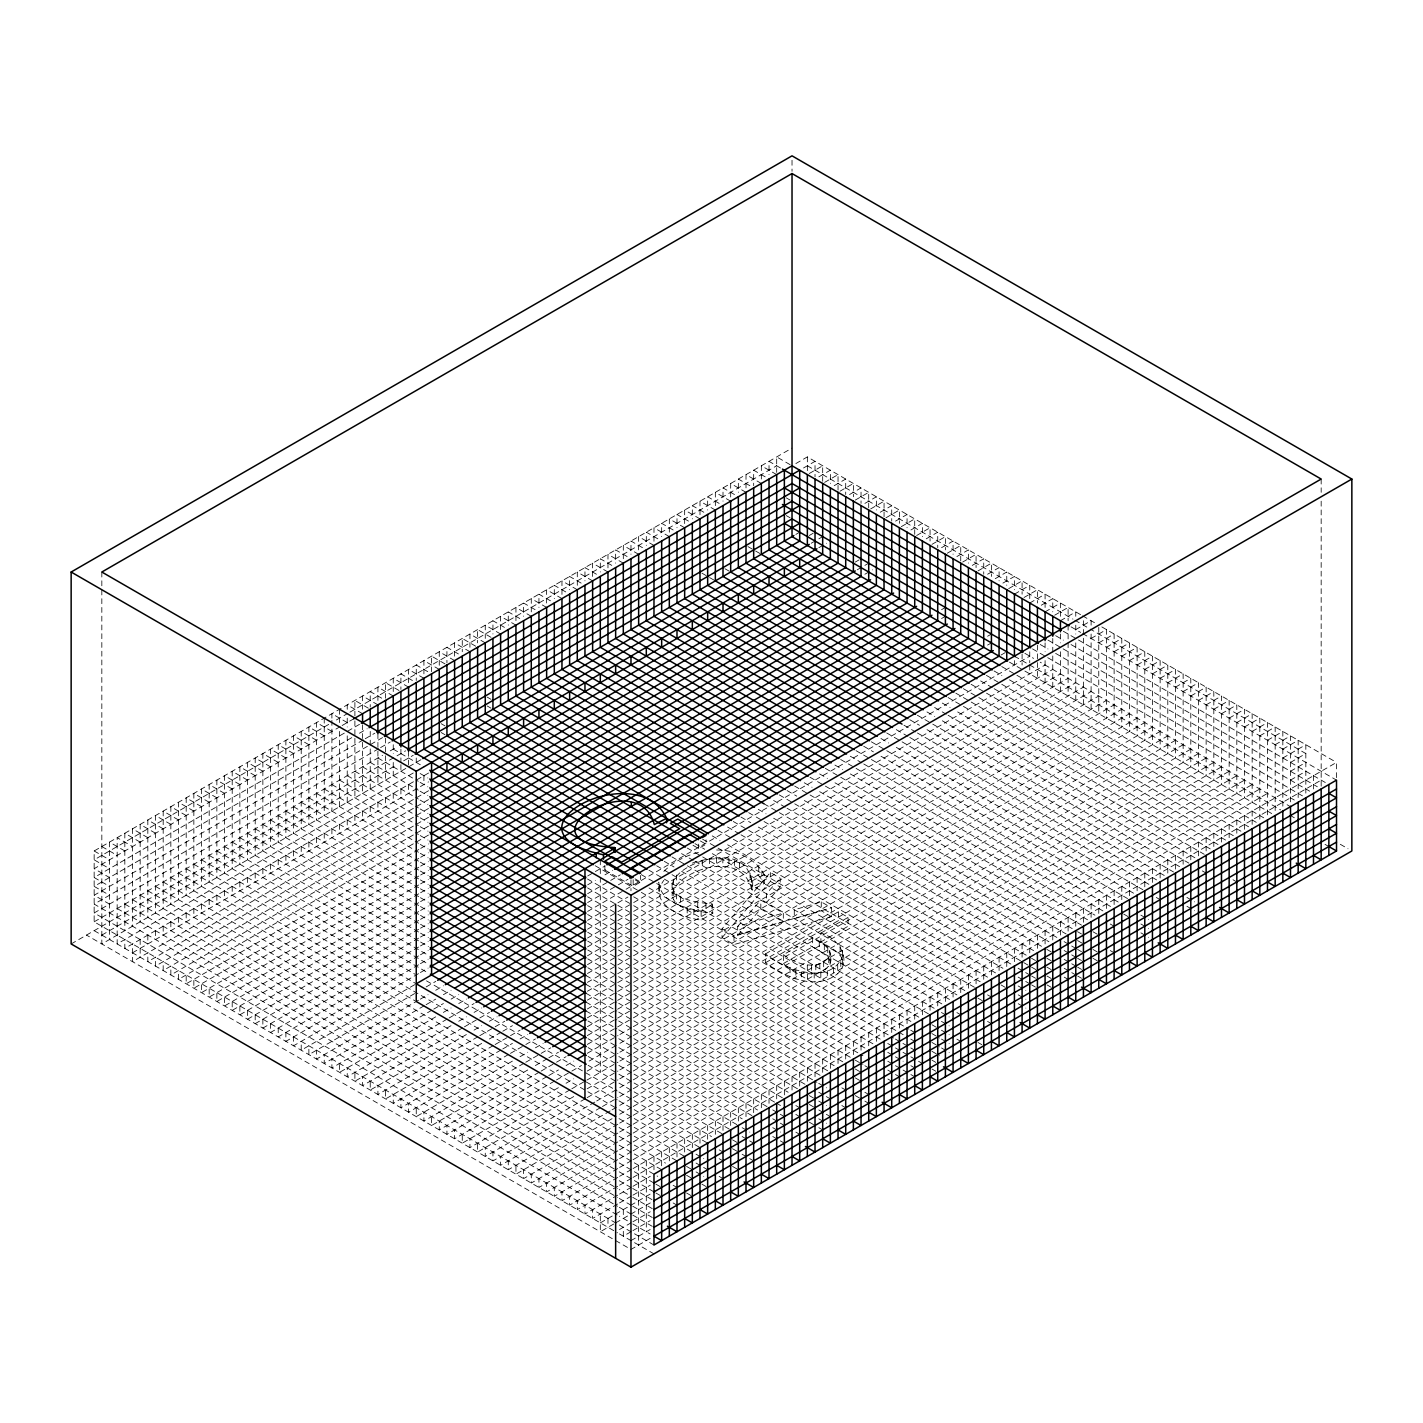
<?xml version="1.0" encoding="UTF-8"?>
<svg xmlns="http://www.w3.org/2000/svg" width="1423" height="1423" viewBox="0 0 1423 1423"><rect width="100%" height="100%" fill="white"/><g stroke="black" fill="none" stroke-linecap="round" stroke-linejoin="round"><path stroke-width="0.75" stroke-dasharray="5 3.75" d="M829.983 964.403C834.536 950.902 823.846 942.506 812.64 937.846L783.504 954.673L783.504 963.531C796.115 977.637 835.016 979.931 830.427 953.143M843.341 954.726C830.819 987.437 784.927 969.525 765.485 953.89L765.485 962.731C785.532 976.836 815.183 991.44 837.702 973.706C852.768 959.404 837.809 937.472 820.911 933.079L820.911 941.919C829.467 947.38 842.22 951.951 843.341 963.584M716.587 849.993C734.997 849.958 755.239 857.695 764.258 874.683L764.258 883.541L751.967 889.784C754.617 813.831 602.267 895.067 712.051 903.925L712.834 913.228L701.13 919.987C682.489 918.475 646.504 903.303 663.847 880.303M751.967 889.784C736.171 828.186 609.844 906.789 712.051 912.783L712.834 913.228M783.504 954.673C796.364 964.509 819.043 971.802 829.983 955.545M831.494 916.643L821.267 910.738L794.283 918.689L794.283 909.831L821.267 901.88L831.494 907.803L831.494 916.643L734.001 944.552L722.048 937.65L722.048 928.81L770.377 872.512L780.178 878.169L780.178 887.027L766.41 902.591L766.41 893.751L780.178 878.169M722.048 937.65L770.377 881.371L770.377 872.512M737.665 926.409L760.825 900.083L783.308 913.05L783.308 921.908L737.665 935.249L737.665 926.409L783.308 913.05M737.665 935.249L760.825 908.941L760.825 900.083M663.847 871.445C673.577 861.591 686.562 855.187 699.956 852.021M653.975 1245.018L94.149 921.819L94.149 850.972L792.024 448.067M328.713 724.396L94.149 859.83L109.5 868.688M336.415 719.967L347.941 713.297M349.862 712.194L776.691 465.766M340.257 726.602L94.149 868.688L109.5 877.529M342.125 725.517L354.896 718.135L354.896 797.841M795.866 463.56L807.357 456.908L1081.516 615.198M359.485 724.36L94.149 877.529L109.5 886.387M803.533 467.989L815.023 461.337L815.023 476.847M351.783 737.648L94.149 886.387L109.5 895.245M359.432 733.236L367.17 728.772M809.278 473.521L822.69 465.766L822.69 481.276M363.327 739.853L94.149 895.245L109.5 904.103M365.249 738.733L374.854 733.183M818.865 476.847L830.374 470.195L830.374 483.482M382.556 737.594L94.149 904.103L617.529 1206.277M824.611 482.379L838.04 474.624L838.04 490.117M378.696 748.676L94.149 912.961L617.529 1215.135M380.581 747.591L390.24 742.023M834.198 485.688L845.707 479.053L845.707 494.546M94.149 921.819L382.556 755.311M390.204 750.899L397.07 746.915M839.961 491.237L853.373 483.482L853.373 496.769M71.15 943.947L405.626 750.846M849.531 494.546L861.04 487.911L861.04 503.404M101.833 935.089L397.07 764.631M403.652 760.843L413.275 755.293M795.848 534.408L799.69 532.184M855.294 500.078L868.706 492.34L868.706 507.833M420.959 759.704L101.833 943.947L101.833 589.745M809.278 535.51L813.12 533.287M864.882 503.404L876.372 496.769L876.372 510.039M413.239 773.009L117.166 943.947L117.166 837.685L132.499 846.543M811.199 543.248L816.944 539.94M818.865 538.819L822.69 536.613M870.627 508.936L884.057 501.198L884.057 516.691M428.59 773.009L124.833 948.376L124.833 939.518M818.848 547.695L826.532 543.248M880.214 512.262L891.723 505.627L891.723 521.12M132.499 952.805L428.572 781.867M885.96 517.794L899.389 510.039L899.389 523.326M428.554 790.743L132.499 961.663L132.499 943.947M895.547 521.12L907.056 514.468L907.056 527.755M428.536 799.601L147.832 961.663L147.832 952.805M901.31 526.652L914.722 518.897L914.722 534.39M428.519 808.477L155.516 966.092L155.516 957.234M855.294 562.067L859.118 559.862M910.898 529.979L922.389 523.326L922.389 536.613M428.483 817.336L163.183 970.522L163.183 961.663M857.215 569.823L862.961 566.496M864.882 565.393L868.706 563.17M916.643 535.51L930.055 527.755L930.055 541.042M428.465 826.212L170.849 974.951L170.849 966.092M864.864 574.252L872.548 569.823M926.231 538.819L937.739 532.184L937.739 547.677M428.448 835.07L178.515 979.38L178.515 970.522M931.976 544.369L945.406 536.613L945.406 549.901M418.807 849.495L186.182 983.791L186.182 974.951M420.71 848.393L428.43 843.946M941.564 547.677L953.072 541.042L953.072 554.33M418.789 858.354L193.848 988.22L193.848 979.38M420.692 857.269L428.412 852.804M947.309 553.209L960.738 545.471L960.738 560.964M418.771 867.23L201.515 992.649L201.515 983.791M420.674 866.127L428.376 861.68M956.896 556.535L968.405 549.901L968.405 563.17M418.753 876.088L209.181 997.078L209.181 988.22M420.657 875.003L428.359 870.538M962.66 562.067L976.071 554.33L976.071 567.599M418.736 884.964L216.865 1001.507L216.865 992.649M420.621 883.861L428.341 879.414M972.247 565.393L983.738 558.759L983.738 574.252M418.7 893.822L224.532 1005.936L224.532 997.078M420.603 892.737L428.323 888.272M977.992 570.925L991.422 563.17L991.422 576.457M418.682 902.698L232.198 1010.366L232.198 1001.507M420.585 901.595L428.305 897.148M987.58 574.252L999.088 567.599L999.088 580.886M418.664 911.556L239.864 1014.795L239.864 1005.936M420.568 910.471L428.27 906.006M941.564 609.667L945.406 607.461M995.246 578.681L1006.755 572.028L1006.755 585.315M418.647 920.432L247.531 1019.224L247.531 1010.366M420.55 919.329L428.252 914.882M941.564 618.525L945.406 616.301M1002.913 583.11L1014.421 576.457L1014.421 589.745M418.629 929.29L255.197 1023.653L255.197 1014.795M420.514 928.205L428.234 923.74M1008.676 588.642L1022.088 580.886L1022.088 594.174M418.593 938.166L262.864 1028.082L262.864 1019.224M420.497 937.063L428.216 932.616M1014.421 594.174L1029.754 585.315L1029.754 598.603M418.575 947.042L270.548 1032.493L270.548 1023.653M420.479 945.939L428.198 941.492M1024.009 597.5L1037.42 589.745L1037.42 603.032M418.558 955.9L278.214 1036.922L278.214 1028.082M420.461 954.797L428.163 950.351M1029.754 603.032L1045.087 594.174L1045.087 607.461M418.54 964.776L285.881 1041.351L285.881 1032.493M420.443 963.673L428.145 959.227M987.58 636.241L991.422 634.018M1041.262 605.237L1052.771 598.603L1052.771 611.89M418.504 973.634L293.547 1045.78L293.547 1036.922M420.408 972.532L428.127 968.085M587.681 875.963L593.462 872.637M595.365 871.534L605.006 865.967M987.562 645.099L991.422 642.876M1045.087 611.872L1060.437 603.032L1060.437 616.301M604.864 865.575L604.864 870.004L608.582 867.852M414.644 984.716L301.214 1050.21L301.214 1041.351M587.663 884.839L595.365 880.392M604.953 874.843L612.673 870.396M1054.674 615.198L1068.104 607.461L1068.104 620.73M414.627 993.592L308.88 1054.639L308.88 1045.78M426.135 986.939L435.776 981.39M587.628 893.697L608.795 881.477M610.698 880.392L620.339 874.825M1000.992 655.06L1006.755 651.734M1060.437 620.73L1075.77 611.872L1075.77 616.301M418.451 1000.244L316.546 1059.068L316.546 1050.21M420.354 999.142L428.056 994.695M435.723 990.266L443.442 985.801M587.61 902.573L616.479 885.906M618.365 884.821L628.005 879.254M424.196 1005.776L324.231 1063.497L324.231 1054.639M426.1 1004.674L435.723 999.124M443.407 994.695L451.109 990.23M587.592 911.432L624.146 890.336M626.049 889.233L1029.754 656.163M1075.77 629.589L1091.103 620.73L1091.103 625.159M604.864 870.004L633.164 886.351L640.599 882.047L640.599 875.412M693.054 845.315L698.64 848.535L706.075 844.248L706.075 839.819M431.863 1010.205L331.897 1067.926L331.897 1059.068M433.766 1009.103L443.407 1003.535M451.073 999.124L458.775 994.659M587.574 920.307L627.97 896.988M435.687 1016.858L339.563 1072.355L339.563 1063.497M443.353 1012.429L451.073 1007.964M458.74 1003.535L466.442 999.088M587.557 929.183L631.794 903.641M633.697 902.538L1045.087 665.021M1091.103 638.447L1106.454 629.589L1106.454 718.153M447.196 1019.064L347.23 1076.784L347.23 1067.926M449.099 1017.961L462.582 1010.188M464.485 1009.085L474.126 1003.517M587.521 938.042L631.759 912.499M633.662 911.396L1052.771 669.433M1098.769 642.876L1114.12 634.018L1114.12 722.564M451.02 1025.698L354.896 1081.213L354.896 1072.355M458.686 1021.287L466.406 1016.822M474.072 1012.393L481.792 1007.946M587.503 946.918L631.741 921.375M633.644 920.272L1060.437 673.862M1106.454 647.305L1121.786 638.447L1121.786 726.993M462.546 1027.922L362.563 1085.624L362.563 1076.784M464.449 1026.819L477.915 1019.028M479.818 1017.943L489.459 1012.376M587.486 955.776L631.723 930.233M633.626 929.13L1068.104 678.291M1114.12 651.734L1129.453 642.876L1129.453 731.422M466.37 1034.557L370.229 1090.054L370.229 1081.213M474.037 1030.127L481.739 1025.681M489.405 1021.252L497.125 1016.805M587.468 964.652L631.705 939.109M633.609 938.006L1075.77 682.72M1121.786 656.163L1137.119 647.305L1137.119 735.851M477.879 1036.762L377.913 1094.483L377.913 1085.624M479.782 1035.677L493.265 1027.886M495.151 1026.783L504.791 1021.234M587.45 973.51L631.687 947.967M633.591 946.882L1083.437 687.149M1129.453 660.592L1144.786 651.734L1144.786 740.28M658.778 891.065L658.778 882.207C660.272 902.182 684.819 907.892 701.13 911.129L712.834 904.37M751.967 880.944L764.258 874.683M481.703 1043.415L385.58 1098.912L385.58 1090.054M489.37 1038.986L500.932 1032.315M502.835 1031.213L512.458 1025.663M587.414 982.386L631.652 956.843M633.555 955.74L1091.103 691.578M1137.119 665.003L1152.452 656.163L1152.452 744.709M493.212 1045.62L393.246 1103.341L393.246 1094.483M495.115 1044.535L508.598 1036.744M510.501 1035.642L520.124 1030.092M587.397 991.244L631.634 965.701M633.537 964.616L1098.769 696.007M1144.786 669.433L1160.136 660.592L1160.136 749.138M500.878 1050.049L400.912 1107.77L400.912 1098.912M502.781 1048.947L512.422 1043.397M520.089 1038.968L527.808 1034.521M587.379 1000.12L631.616 974.577M633.52 973.474L1106.454 700.436M1152.452 673.862L1167.803 665.003L1167.803 753.567M508.545 1054.479L408.579 1112.199L408.579 1103.341M510.448 1053.376L523.931 1045.603M525.834 1044.5L535.475 1038.932M587.361 1008.978L631.599 983.435M633.502 982.35L1114.12 704.865M1160.136 678.291L1175.469 669.433L1175.469 757.997M512.369 1061.131L416.245 1116.628L416.245 1107.77M520.053 1056.702L527.755 1052.255M535.422 1047.826L543.141 1043.361M587.343 1017.854L631.581 992.311M633.484 991.208L1121.786 709.294M1167.803 682.72L1183.136 673.862L1183.136 762.426M523.895 1063.337L423.912 1121.057L423.912 1112.199M525.799 1062.234L539.264 1054.461M541.167 1053.358L550.808 1047.79M587.308 1026.712L631.545 1001.169M633.448 1000.084L1129.453 713.723M1175.469 687.149L1190.802 678.291L1190.802 766.855M527.72 1069.989L431.578 1125.486L431.578 1116.628M535.386 1065.56L546.948 1058.89M548.833 1057.787L558.474 1052.22M587.29 1035.588L631.527 1010.045M633.431 1008.943L1137.119 718.153M1183.136 691.578L1198.468 682.72L1198.468 771.284M539.228 1072.195L439.262 1129.915L439.262 1121.057M541.131 1071.092L554.614 1063.301M556.518 1062.216L566.141 1056.649M587.272 1044.446L631.51 1018.904M633.413 1017.819L1144.786 722.564M1190.802 696.007L1206.135 687.149L1206.135 775.695M546.894 1076.624L446.929 1134.344L446.929 1125.486M548.798 1075.521L558.439 1069.954M566.105 1065.525L573.807 1061.078M587.254 1053.322L618.027 1035.553M619.93 1034.45L631.492 1027.78M633.395 1026.677L1152.452 726.993M1198.468 700.436L1213.819 691.578L1213.819 780.124M765.485 953.89L838.396 911.787L848.09 917.373L848.09 926.231L820.911 941.919M554.561 1081.053L454.595 1138.756L454.595 1129.915M556.464 1079.95L569.947 1072.159M571.85 1071.074L581.473 1065.507M589.158 1061.078L618.009 1044.411M619.912 1043.326L631.474 1036.638M633.377 1035.553L1160.136 731.422M1206.135 704.865L1221.485 696.007L1221.485 784.553M765.485 962.731L838.396 920.645L848.09 926.231M820.911 933.079L848.09 917.373M558.385 1087.688L462.262 1143.185L462.262 1134.344M566.052 1083.259L573.771 1078.812M587.201 1071.057L617.991 1053.287M619.894 1052.184L631.438 1045.514M633.342 1044.411L1167.803 735.851M1213.819 709.294L1229.152 700.436L1229.152 788.982M783.504 963.531L812.64 946.704L827.795 956.558L830.427 962.001M569.911 1089.893L469.928 1147.614L469.928 1138.756M571.797 1088.808L585.28 1081.018M586.881 1080.093L617.973 1062.145M619.877 1061.06L631.421 1054.39M633.324 1053.287L1175.469 740.28M1221.485 713.723L1236.818 704.865L1236.818 793.411M573.736 1096.546L477.594 1152.043L477.594 1143.185M587.165 1088.791L617.938 1071.021M619.841 1069.918L631.403 1063.248M633.306 1062.145L1183.136 744.709M1229.152 718.135L1244.485 709.294L1244.485 797.841M585.244 1098.752L485.261 1156.472L485.261 1147.614M587.148 1097.649L617.92 1079.879M619.823 1078.794L631.385 1072.124M633.288 1071.021L1190.802 749.138M1236.818 722.564L1252.151 713.723L1252.151 802.27M594.832 1102.078L492.945 1160.901L492.945 1152.043M596.735 1100.975L617.902 1088.755M619.805 1087.652L631.367 1080.982M633.271 1079.879L1198.468 753.567M1244.485 726.993L1259.817 718.135L1259.817 819.986M600.577 1107.61L500.611 1165.33L500.611 1156.472M602.48 1106.507L617.884 1097.613M619.788 1096.528L631.332 1089.858M633.235 1088.755L1206.135 757.997M1252.151 731.422L1267.484 722.564L1267.484 815.557M610.165 1110.936L508.278 1169.759L508.278 1160.901M612.068 1109.833L617.867 1106.489M619.77 1105.386L631.314 1098.716M633.217 1097.613L1213.819 762.426M1259.817 735.851L1275.168 726.993L1275.168 813.333M612.068 1118.691L515.944 1174.188L515.944 1165.33M619.734 1114.262L631.296 1107.592M633.199 1106.489L1221.485 766.855M1267.484 740.28L1282.835 731.422L1282.835 806.699M617.813 1124.223L523.611 1178.618L523.611 1169.759M619.716 1123.121L631.278 1116.45M633.182 1115.347L1229.152 771.266M1275.168 744.709L1290.501 735.851L1290.501 806.699L1040.231 662.211M617.795 1133.099L531.277 1183.047L531.277 1174.188M619.699 1131.996L631.261 1125.326M633.164 1124.223L1236.818 775.695M1282.835 749.138L1298.167 740.28L1298.167 797.841M617.778 1141.957L538.943 1187.476L538.943 1178.618M619.681 1140.855L631.225 1134.184M633.128 1133.099L1244.485 780.124M1282.835 757.997L1305.834 744.709L1305.834 793.411M617.76 1150.833L546.628 1191.887L546.628 1183.047M619.663 1149.731L631.207 1143.06M633.11 1141.957L1252.151 784.553M1290.501 762.426L1305.834 753.567L1090.285 629.108M617.724 1159.692L554.294 1196.316L554.294 1187.476M619.628 1158.589L631.189 1151.918M633.093 1150.833L1259.817 788.982M1290.501 771.266L1305.834 762.426M617.707 1168.568L561.96 1200.745L561.96 1191.887M619.61 1167.465L631.172 1160.794M633.075 1159.692L1267.484 793.411M1290.501 780.124L1305.834 771.266M617.689 1177.426L569.627 1205.174L569.627 1196.316M619.592 1176.323L631.154 1169.653M633.057 1168.568L1336.517 762.426L1336.517 777.919M617.671 1186.302L577.293 1209.603L577.293 1200.745M619.574 1185.199L631.118 1178.529M633.022 1177.426L1321.167 780.124M617.653 1195.16L584.96 1214.032L584.96 1205.174M619.556 1194.057L631.101 1187.387M633.004 1186.302L650.329 1176.287M617.618 1204.036L592.626 1218.462L592.626 1209.603M619.521 1202.933L631.083 1196.263L619.29 1189.575M632.986 1195.16L650.311 1185.163M600.31 1222.891L650.293 1194.022M613.74 1223.993L600.31 1231.749L600.31 1214.032M615.643 1222.891L650.275 1202.897M619.485 1229.525L631.012 1222.855L619.379 1216.185M632.915 1221.77L650.24 1211.756M630.994 1231.731L623.31 1236.178L623.31 1227.32M632.897 1230.628L650.222 1220.632M630.976 1240.589L650.204 1229.49M650.186 1238.366L630.976 1249.447L86.483 935.089M692.414 863.067C716.961 853.907 750.615 859.083 764.258 883.541M722.048 928.81L734.001 935.694L831.494 907.803M1082.583 615.821L1094.945 622.954M1101.829 626.92L1336.517 762.426M807.357 465.766L1072.96 619.112M1074.881 620.232L1088.364 628.005M790.103 464.663L776.691 456.908L776.691 472.418M1071.039 626.849L1080.662 632.417M1082.583 633.52L1336.517 780.124M780.516 467.989L769.025 461.337L769.025 474.624M1063.337 631.261L1328.851 784.553M776.691 474.624L761.341 465.766L761.341 479.053M1055.635 635.672L1063.39 640.154M1071.039 644.566L1317.342 786.777M765.183 476.847L753.674 470.195L753.674 485.688M1047.933 640.083L1309.676 791.206M761.341 483.482L746.008 474.624L746.008 487.911M786.279 497.872L790.103 500.078M1040.231 644.494L1048.004 648.977M1055.635 653.388L1305.834 797.841M749.85 485.688L738.341 479.053L738.341 492.34M1032.547 648.906L1294.325 800.046M746.008 492.34L730.675 483.482L730.675 498.975M786.279 515.588L790.103 517.794M1024.845 653.317L1033.596 658.369M734.499 494.546L723.009 487.911L723.009 501.198M1014.421 656.163L1280.664 809.883M1290.501 815.557L1294.325 817.763M1340.306 844.301L1348.008 848.748M730.675 501.198L715.342 492.34L715.342 505.627M1009.476 662.157L1022.088 669.433M1024.88 671.051L1275.168 815.557M1325.009 844.337L1328.851 846.543M719.166 503.404L707.658 496.769L707.658 510.039M1001.739 666.551L1265.367 818.759M715.342 510.039L699.991 501.198L699.991 516.691M994.054 670.962L1001.863 675.48M1009.441 679.856L1259.817 824.397M703.834 512.262L692.325 505.627L692.325 518.897M986.388 675.391L999.978 683.236M1001.774 684.285L1250.141 827.67M699.991 518.897L684.659 510.039L684.659 525.549M747.929 546.574L753.674 549.901M755.595 551.003L761.341 554.33M980.643 680.923L992.187 687.594M994.108 688.714L1244.485 833.255M688.501 521.12L676.992 514.468L676.992 527.755M971.126 684.303L984.627 692.094M986.53 693.179L1234.826 836.546M684.659 527.755L669.326 518.897L669.326 532.184M963.371 688.679L976.872 696.47M978.775 697.555L1229.152 842.114M673.15 529.979L661.659 523.326L661.659 536.613M955.829 693.161L969.294 700.952M971.215 702.055L1219.564 845.44M669.326 536.613L653.975 527.755L653.975 543.248M724.912 568.72L730.675 572.028M948.038 697.519L961.628 705.381M963.424 706.413L1213.819 850.972M657.817 538.819L646.309 532.184L646.309 545.471M942.293 703.069L950.102 707.587M957.697 711.962L1204.232 854.298M653.975 545.471L638.642 536.613L638.642 549.901M701.913 573.149L707.658 576.457M709.579 577.56L715.342 580.886M934.626 707.498L946.295 714.221M948.092 715.271L1198.468 859.83M1232.976 879.734L1236.818 881.958M642.485 547.677L630.976 541.042L630.976 554.33M926.96 711.927L934.769 716.427M942.346 720.803L1188.881 863.138M1202.293 870.894L1206.135 873.117M638.642 554.33L623.31 545.471L623.31 558.759M917.355 715.235L930.944 723.08M932.759 724.129L1183.136 868.688M627.134 556.535L615.643 549.901L615.643 563.17M909.777 719.718L919.436 725.285M927.013 729.661L1173.548 871.997M623.31 563.17L607.977 554.33L607.977 569.823M903.943 725.196L915.612 731.938M917.426 732.987L1167.803 877.529M611.801 565.393L600.31 558.759L600.31 572.028M896.277 729.625L907.945 736.367M909.777 737.434L1158.215 880.855M1186.889 897.415L1194.626 901.88M607.977 572.028L592.626 563.17L592.626 576.457M886.689 732.952L900.279 740.796M902.075 741.845L1152.452 886.387M1186.924 906.291L1194.626 910.738M596.468 574.252L584.96 567.599L584.96 580.886M880.944 738.484L888.752 743.002M896.33 747.377L1142.865 889.713M1156.276 897.451L1160.136 899.674M592.626 580.886L577.293 572.028L577.293 585.315M871.338 741.81L884.946 749.654M886.742 750.686L1137.119 895.245M581.135 583.11L569.627 576.457L569.627 589.745M863.672 746.239L873.42 751.86M880.997 756.236L1127.532 898.571M577.293 589.745L561.96 580.886L561.96 596.379M856.006 750.65L869.595 758.512M871.41 759.544L1121.786 904.103M1140.855 915.114L1148.574 919.578M565.785 591.95L554.294 585.315L554.294 598.603M850.26 756.2L861.929 762.924M863.743 763.973L1112.199 907.429M1123.672 914.046L1129.453 917.39M1140.89 923.989L1148.61 928.454M561.96 598.603L546.628 589.745L546.628 603.032M840.673 759.508L854.262 767.353M856.077 768.402L1106.454 912.961M1140.908 932.848L1148.61 937.295M550.452 600.808L538.943 594.174L538.943 607.461M834.927 765.058L842.736 769.558M850.331 773.934L1094.945 915.167M1110.26 924.025L1114.12 926.248M546.628 607.461L531.277 598.603L531.277 611.89M825.34 768.367L838.93 776.211M840.726 777.26L1091.103 921.819M535.119 609.667L523.611 603.032L523.611 616.301M819.595 773.916L827.403 778.417M834.981 782.792L1081.516 925.128M1092.971 931.745L1098.752 935.071M531.277 616.301L515.944 607.461L515.944 620.73M809.989 777.225L823.579 785.069M825.393 786.119L1075.77 930.66M1077.513 931.674L1081.48 933.968M1110.26 950.582L1114.12 952.805M519.786 618.525L508.278 611.872L508.278 625.159M804.244 782.757L812.071 787.275M819.648 791.65L1066.183 933.986M1077.549 940.55L1083.437 943.947M1092.971 949.461L1098.752 952.787M515.944 625.159L500.611 616.301L500.611 629.589M794.657 786.083L808.246 793.927M810.061 794.977L1060.437 939.518M1064.102 941.635L1075.735 948.358M1077.585 949.426L1081.516 951.702M1092.971 958.302L1098.752 961.646M504.436 627.383L492.945 620.73L492.945 634.018M787.079 790.565L796.738 796.133M804.315 800.509L1048.929 941.741M1064.137 950.511L1075.717 957.199M1077.602 958.302L1081.48 960.525M500.611 634.018L485.261 625.159L485.261 638.447M779.324 794.941L792.913 802.785M794.71 803.817L1045.087 948.376M1046.848 949.39L1052.735 952.787M1064.173 959.387L1075.735 966.075M1077.638 967.16L1081.516 969.401M491.024 637.344L477.594 629.589L477.594 642.876M773.578 800.473L785.247 807.215M787.044 808.246L1033.596 950.6M1046.866 958.266L1052.735 961.646M1064.191 968.263L1075.735 974.933M1077.673 976.036L1081.516 978.259M485.261 642.876L469.928 634.018L469.928 647.305M763.991 803.782L777.581 811.644M779.377 812.675L1029.754 957.234M1031.497 958.248L1035.464 960.525M1046.901 967.124L1052.7 970.486M1064.226 977.139L1071.928 981.568M475.691 646.202L462.262 638.447L462.262 651.734M758.246 809.331L766.054 813.849M773.632 818.225L1029.736 966.075M1031.533 967.106L1037.42 970.522M1046.937 976L1052.735 979.362M469.928 651.734L454.595 642.876L454.595 656.163M748.64 812.64L762.23 820.484M764.044 821.533L1014.421 966.092M1018.085 968.209L1029.736 974.933M1031.568 975.982L1035.499 978.259M1046.954 984.876L1052.735 988.202M458.419 653.94L446.929 647.305L446.929 662.798M740.974 817.069L750.721 822.69M758.299 827.065L1002.913 968.298M1018.121 977.085L1029.701 983.755M1031.622 984.876L1035.464 987.1M454.595 660.592L439.262 651.734L439.262 667.227M733.307 821.498L746.897 829.342M748.711 830.392L999.088 974.951M1018.156 985.961L1025.876 990.408M445.008 663.901L431.578 656.163L431.578 671.656M727.562 827.03L739.231 833.771M741.027 834.821L987.58 977.156M1000.974 984.894L1006.755 988.22M1018.174 994.819L1025.912 999.284M439.262 669.433L423.912 660.592L423.912 673.862M487.182 697.11L491.024 699.333M717.975 830.356L731.564 838.2M733.361 839.25L983.738 983.791M1018.21 1003.695L1025.912 1008.142M427.754 671.656L416.245 665.003L416.245 680.514M487.182 705.968L491.024 708.174M712.229 835.888L720.038 840.406M727.615 844.782L976.018 988.185M987.562 994.855L991.422 997.078M423.912 678.291L408.579 669.433L408.579 682.72M702.624 839.214L716.231 847.059M718.028 848.108L968.405 992.649M977.975 998.181L983.738 1001.507M700.418 840.975L706.075 844.248M770.377 881.371L780.178 887.027M412.421 680.514L400.912 673.862L400.912 689.372M694.958 843.643L704.705 849.264M712.283 853.64L956.896 994.873M408.579 687.149L393.246 678.291L393.246 691.578M687.291 848.072L700.881 855.917M702.695 856.948L953.072 1001.507M987.562 1021.429L991.422 1023.653M398.991 690.475L385.58 682.72L385.58 698.213M681.546 853.604L693.179 860.328M695.029 861.377L945.334 1005.901M956.896 1012.571L960.738 1014.795M393.246 696.007L377.913 687.149L377.913 700.436M441.166 723.684L445.008 725.89M671.958 856.913L685.548 864.775M687.345 865.807L937.739 1010.366M941.403 1012.482L949.212 1017M760.825 908.941L783.308 921.908M381.738 698.213L370.229 691.578L370.229 707.071M441.166 732.525L445.008 734.748M664.31 861.36L674.022 866.981M681.617 871.356L930.002 1014.759M941.439 1021.358L949.212 1025.858M977.992 1042.472L981.834 1044.678M377.913 704.865L362.563 696.007L362.563 709.294M656.626 865.771L670.215 873.615M672.012 874.665L922.389 1019.224M931.958 1024.738L937.739 1028.082M941.457 1030.234L949.194 1034.699M956.861 1039.11L962.642 1042.454M368.326 708.174L354.896 700.436L354.896 715.929M648.941 870.2L662.549 878.044M664.345 879.094L910.898 1021.429M931.869 1033.543L939.589 1038.007M941.492 1039.092L949.212 1043.557M362.563 713.723L347.23 704.865L347.23 709.294M641.275 874.629L654.865 882.473M656.679 883.523L908.835 1029.096M910.72 1030.199L916.537 1033.543M931.905 1042.419L939.625 1046.883M941.528 1047.968L949.212 1052.415M635.032 878.827L640.599 882.047M635.53 880.161L641.435 883.576M649.013 887.952L903.178 1034.699M910.756 1039.075L916.625 1042.454M931.923 1051.295L939.625 1055.741M347.23 722.564L331.897 713.723L331.897 718.135M393.246 749.138L423.983 766.89M595.152 865.7L639.532 891.332M641.346 892.381L893.591 1038.007M895.387 1039.057L907.056 1045.78M910.791 1047.933L916.59 1051.295M931.958 1060.153L935.8 1062.376M420.123 773.507L427.861 777.972M633.68 896.81L880.214 1039.146M887.721 1043.468L893.591 1046.866M895.423 1047.915L907.056 1054.639M910.809 1056.809L916.625 1060.153M918.547 1061.273L922.389 1063.497M931.976 1069.029L935.818 1071.234M331.897 731.422L316.546 722.564L316.546 819.986M377.913 757.997L418.255 781.298M420.105 782.348L427.878 786.848M587.503 879.005L631.901 904.637M633.697 905.668L876.372 1045.78M887.756 1052.344L893.555 1055.706M895.441 1056.791L903.178 1061.256M910.845 1065.685L916.625 1069.011M324.231 735.851L308.88 726.993L308.88 824.397M370.229 762.426L418.291 790.156M420.105 791.206L427.914 795.724M587.539 887.881L631.919 913.513M633.733 914.544L864.882 1048.004M887.774 1061.22L893.591 1064.564M895.476 1065.667L907.056 1072.355M910.88 1074.561L914.722 1076.784M316.546 740.28L301.214 731.422L301.214 828.826M362.563 766.855L418.326 799.032M420.123 800.082L427.949 804.6M587.574 896.757L631.954 922.371M633.769 923.42L862.907 1055.724M887.81 1070.096L893.591 1073.422M895.512 1074.543L903.214 1078.99M308.88 744.709L293.547 735.851L293.547 833.255M354.896 771.266L418.344 807.908M420.159 808.958L427.967 813.458M587.592 905.615L631.99 931.247M633.786 932.296L853.32 1059.032M855.116 1060.082L862.943 1064.582M864.864 1065.702L868.706 1067.926M887.863 1078.99L891.723 1081.213M301.214 749.138L285.881 740.28L285.881 837.685M347.23 775.695L418.38 816.784M420.194 817.816L428.003 822.334M587.628 914.491L632.008 940.123M633.822 941.172L845.707 1063.497M855.276 1069.011L861.04 1072.355M293.547 753.567L278.214 744.709L278.214 842.114M339.563 780.124L418.415 825.66M420.212 826.692L428.038 831.21M587.663 923.367L632.043 948.999M633.858 950.03L834.198 1065.702M855.276 1077.869L861.04 1081.213M285.881 757.997L270.548 749.138L270.548 846.543M331.897 784.553L418.433 834.518M420.247 835.568L428.056 840.086M587.681 932.243L616.675 948.981M618.489 950.013L632.079 957.857M633.875 958.906L830.374 1072.355M864.864 1092.259L868.706 1094.483M278.214 762.426L262.864 753.567L262.864 850.972M324.231 788.982L418.469 843.394M420.283 844.444L428.092 848.962M587.717 941.119L616.71 957.857M618.507 958.889L632.097 966.733M633.911 967.782L822.636 1076.749M841.865 1087.83L845.707 1090.054M855.276 1095.585L861.04 1098.912M864.864 1101.117L868.706 1103.341M270.548 766.855L255.197 757.997L255.197 855.401M316.546 793.411L418.504 852.27M420.301 853.32L428.127 857.82M587.752 949.977L616.728 966.715M618.543 967.765L632.132 975.609M633.947 976.658L816.891 1082.28M818.705 1083.33L826.514 1087.83M262.864 771.266L247.531 762.426L247.531 859.83M308.88 797.841L418.522 861.146M420.336 862.178L428.145 866.696M587.77 958.853L616.764 975.591M618.578 976.64L632.168 984.485M633.964 985.516L807.303 1085.607M818.723 1092.206L830.374 1098.912M841.865 1105.546L845.707 1107.77M255.197 775.695L239.864 766.855L239.864 864.259M301.214 802.27L418.558 870.022M420.372 871.054L428.181 875.572M587.806 967.729L616.799 984.467M618.596 985.516L632.186 993.361M634 994.392L799.69 1090.054M809.26 1095.585L815.023 1098.912M818.759 1101.064L826.496 1105.529M247.531 780.124L232.198 771.266L232.198 868.688M293.547 806.699L418.593 878.88M420.39 879.93L428.216 884.448M586.027 975.555L616.817 993.343M618.631 994.375L632.221 1002.219M634.035 1003.268L788.182 1092.277M809.26 1104.444L815.023 1107.77M818.794 1109.94L830.374 1116.628M239.864 784.553L224.532 775.695L224.532 873.117M285.881 811.128L418.611 887.756M420.425 888.806L428.234 893.324M586.027 984.414L616.853 1002.201M618.667 1003.251L632.257 1011.095M634.053 1012.144L784.358 1098.912M795.848 1105.546L799.69 1107.77M818.812 1118.816L826.514 1123.263M232.198 788.982L216.865 780.124L216.865 877.529M278.214 815.557L418.647 896.632M420.461 897.682L428.27 902.182M586.063 993.29L616.888 1011.077M618.685 1012.127L780.48 1105.529M795.848 1114.405L799.69 1116.628M809.26 1122.142L815.023 1125.486M818.848 1127.692L822.69 1129.915M224.532 793.411L209.181 784.553L209.181 881.958M270.548 819.986L418.682 905.508M420.479 906.54L428.305 911.058M586.027 1002.13L616.906 1019.953M618.72 1021.003L769.025 1107.77M772.689 1109.887L784.358 1116.628M216.865 797.841L201.515 788.982L201.515 886.387M262.864 824.397L418.7 914.384M420.514 915.416L428.323 919.934M586.027 1010.988L616.942 1028.829M618.756 1029.861L757.516 1109.976M772.725 1118.763L784.358 1125.486M795.848 1132.121L799.69 1134.344M209.181 802.27L193.848 793.411L193.848 890.816M255.197 828.826L418.736 923.242M420.55 924.292L428.359 928.81M587.984 1020.967L616.977 1037.705M618.774 1038.737L753.674 1116.628M772.742 1127.639L780.48 1132.103M201.515 806.699L186.182 797.841L186.182 895.245M247.531 833.255L418.771 932.118M420.568 933.168L428.394 937.668M588.019 1029.843L616.995 1046.563M618.809 1047.613L742.183 1118.834M772.778 1136.515L784.358 1143.185M193.848 811.128L178.515 802.27L178.515 899.674M239.864 837.685L418.789 940.994M420.603 942.044L428.412 946.544M588.037 1038.701L617.031 1055.439M618.845 1056.489L738.341 1125.486M742.13 1127.674L749.832 1132.121M186.182 815.557L170.849 806.699L170.849 904.103M232.198 842.114L428.448 955.42M588.073 1047.577L617.066 1064.315M618.863 1065.365L730.622 1129.88M742.13 1136.532L753.674 1143.185M178.515 819.986L163.183 811.128L163.183 908.532M224.532 846.543L428.483 964.296M588.108 1056.453L617.084 1073.191M618.898 1074.223L723.009 1134.327M732.56 1139.859L738.341 1143.185M170.849 824.397L155.516 815.557L155.516 912.961M216.865 850.972L428.501 973.172M588.126 1065.329L617.12 1082.067M618.934 1083.099L711.5 1136.55M732.56 1148.717L738.341 1152.043M742.13 1154.231L753.674 1160.901M163.183 828.826L147.832 819.986L147.832 917.39M209.181 855.401L415.071 974.257M426.491 980.856L617.155 1090.925M618.952 1091.975L707.658 1143.185M719.149 1149.82L723.009 1152.043M155.516 833.255L140.166 824.397L140.166 921.819M201.515 859.83L415.089 983.133M586.258 1081.96L617.173 1099.801M618.987 1100.851L699.938 1147.578M719.149 1158.678L723.009 1160.901M732.56 1166.415L738.341 1169.759M147.832 837.685L132.499 828.826L132.499 926.248M193.848 864.259L617.208 1108.677M619.023 1109.727L692.325 1152.043M696.007 1154.16L703.816 1158.678M140.166 842.114L124.833 833.255L124.833 930.66M186.182 868.688L415.16 1000.885M619.041 1118.585L684.605 1156.437M696.025 1163.036L707.658 1169.759M719.149 1176.394L723.009 1178.618M178.515 873.117L617.262 1126.429M619.076 1127.461L676.992 1160.901M686.562 1166.415L692.325 1169.759M696.06 1171.912L703.78 1176.376M124.833 850.972L109.5 842.114L109.5 939.518M170.849 877.529L617.297 1135.287M619.112 1136.337L665.484 1163.107M686.562 1175.273L692.325 1178.618M701.895 1184.132L707.658 1187.476M101.833 846.543L117.166 855.401M163.183 881.958L617.333 1144.163M619.13 1145.213L661.659 1169.759M94.149 850.972L109.5 859.83M155.516 886.387L617.351 1153.039M619.165 1154.089L657.746 1176.359M673.132 1185.252L676.992 1187.476M686.562 1192.99L692.325 1196.316M147.832 890.816L617.386 1161.915M619.201 1162.947L653.957 1183.029M655.878 1184.132L661.659 1187.476M140.166 895.245L617.422 1170.791M619.218 1171.823L653.975 1191.887M655.878 1192.99L661.659 1196.316M673.132 1202.951L676.992 1205.174M132.499 899.674L617.44 1179.649M619.254 1180.699L630.923 1187.44M632.719 1188.472L651.965 1199.589M124.833 904.103L617.475 1188.525M632.755 1197.348L653.975 1209.603M117.166 908.532L617.511 1197.401M619.307 1198.451L630.976 1205.174M632.79 1206.224L653.975 1218.462M619.343 1207.309L630.976 1214.032M632.808 1215.1L653.975 1227.32M632.844 1223.958L650.151 1233.954M94.149 930.66L617.511 1232.816M619.396 1233.919L653.975 1253.876M1321.167 479.053L1321.167 492.34M1321.167 501.181L1321.167 786.777M1313.5 775.695L1313.5 788.982M1252.151 811.128L1252.151 824.397M1244.485 815.557L1244.485 831.05M1236.818 819.986L1236.818 833.255M1229.152 824.397L1229.152 837.685M1221.485 828.826L1221.485 842.114M1213.819 833.255L1213.819 846.543M1206.135 837.685L1206.135 850.972M1198.468 842.114L1198.468 857.607M1190.802 846.543L1190.802 859.83M1183.136 850.972L1183.136 864.259M1175.469 855.401L1175.469 870.894M1167.803 859.83L1167.803 873.099M1160.136 864.259L1160.136 879.752M1152.452 868.688L1152.452 884.181M1144.786 873.099L1144.786 888.61M1137.119 877.529L1137.119 890.816M1129.453 881.958L1129.453 897.468M1121.786 886.387L1121.786 899.674M1114.12 890.816L1114.12 906.309M1106.454 895.245L1106.454 908.532M1098.769 627.383L1098.769 713.723M1098.769 899.674L1098.769 915.167M1091.103 634.018L1091.103 709.294M1091.103 904.103L1091.103 917.39M1083.437 620.73L1083.437 704.865M1083.437 908.532L1083.437 924.025M1075.77 625.159L1075.77 634.018M1075.77 642.876L1075.77 700.436M1075.77 912.961L1075.77 926.231M1068.104 625.159L1068.104 696.007M1068.104 917.39L1068.104 932.883M1060.437 634.018L1060.437 642.876M1060.437 651.734L1060.437 691.578M1060.437 921.819L1060.437 935.089M1052.771 638.447L1052.771 687.149M1052.771 926.231L1052.771 941.741M1045.087 642.876L1045.087 651.734M1045.087 660.592L1045.087 682.72M1045.087 930.66L1045.087 943.947M1037.42 645.081L1037.42 678.291M1037.42 935.089L1037.42 948.376M1029.754 651.734L1029.754 662.798M1029.754 665.021L1029.754 673.862M1029.754 939.518L1029.754 952.805M1022.088 653.94L1022.088 665.021M1022.088 943.947L1022.088 957.234M1014.421 660.592L1014.421 665.021M1014.421 948.376L1014.421 961.663M1006.755 952.805L1006.755 968.298M999.088 957.234L999.088 970.522M991.422 961.663L991.422 974.951M983.738 966.092L983.738 979.362M976.071 970.522L976.071 983.791M968.405 974.951L968.405 988.22M960.738 979.362L960.738 992.649M953.072 983.791L953.072 997.078M945.406 988.22L945.406 1001.507M937.739 992.649L937.739 1005.936M930.055 997.078L930.055 1010.366M922.389 1001.507L922.389 1014.795M914.722 1005.936L914.722 1019.224M907.056 1010.366L907.056 1023.653M899.389 1014.795L899.389 1028.082M891.723 1019.224L891.723 1032.493M884.057 1023.653L884.057 1036.922M876.372 1028.082L876.372 1041.351M868.706 1032.493L868.706 1045.78M861.04 1036.922L861.04 1050.21M853.373 1041.351L853.373 1054.639M845.707 1045.78L845.707 1059.068M842.523 950.475L842.718 967.035M840.797 961.592L840.797 970.45M840.121 946.366L840.121 955.224M838.396 911.787L838.396 920.645M838.04 1050.21L838.04 1063.497M837.702 964.847L837.702 973.706M833.504 967.765L833.504 976.623M830.374 1054.639L830.374 1070.132M829.787 950.386L829.787 959.244M828.755 957.732L828.755 966.591M827.795 947.7L827.795 956.558M827.297 970.682L827.297 979.54M824.326 944.872L824.326 953.73M823.668 961.806L823.668 970.646M822.69 1059.068L822.69 1072.355M821.267 901.88L821.267 910.738M820.84 972.407L820.84 981.265M819.808 963.638L819.808 972.496M819.257 941.67L819.257 950.528M815.806 964.83L815.806 973.688M815.023 1063.497L815.023 1076.784M814.187 973.083L814.187 981.941M812.64 937.846L812.64 946.704M811.626 965.363L811.626 974.204M807.357 456.908L807.357 474.624M807.303 965.185L807.41 981.674M807.357 1067.926L807.357 1081.213M801.594 971.856L801.594 980.714M799.69 1072.355L799.69 1087.848M795.902 970.201L795.902 979.042M792.024 160.265L792.024 171.329M792.024 1076.784L792.024 1090.054M790.05 967.765L790.05 976.605M784.358 1081.195L784.358 1096.706M776.691 1085.624L776.691 1098.912M769.025 1090.054L769.025 1103.341M761.892 870.823L761.892 879.681M761.341 1094.483L761.341 1107.77M758.726 866.696L758.726 875.536M753.674 1098.912L753.674 1114.405M752.696 881.353L752.696 890.211M751.593 877.582L751.593 886.44M750.063 873.099L750.063 881.958M746.008 1103.341L746.008 1116.628M739.533 862.836L739.533 871.694M738.341 1107.77L738.341 1121.057M734.588 860.524L734.588 869.382M734.001 935.694L734.001 944.552M730.675 1112.199L730.675 1125.486M728.967 858.869L728.967 867.728M723.009 1116.628L723.009 1132.121M722.848 857.962L722.848 866.82M716.374 857.891L716.374 866.749M715.342 1121.057L715.342 1134.327M712.051 903.925L712.051 912.783M709.419 858.674L709.419 867.532M707.658 1125.486L707.658 1140.979M705.933 903.676L705.933 912.517M702.286 860.31L702.286 869.168M701.13 911.129L701.13 919.987M699.991 1129.915L699.991 1143.185M698.64 844.106L698.64 848.535M697.75 902.733L697.75 911.592M693.837 909.724L693.837 918.582M692.325 1134.327L692.325 1147.614M687.184 907.999L687.184 916.857M684.659 1138.756L684.659 1152.043M680.621 896.846L680.621 905.704M676.992 1143.185L676.992 1158.696M676.601 875.02L676.601 883.879M676.565 893.964L676.565 902.822M673.506 879.183L673.506 888.041M673.719 890.656L673.719 899.514M672.047 883.203L672.172 895.903M669.326 1147.614L669.326 1160.901M661.659 1152.043L661.659 1167.536M653.975 1156.472L653.975 1169.759M646.309 1160.901L646.309 1231.749M638.642 1165.33L638.642 1245.018M633.164 879.699L633.164 886.351M630.976 879.752L630.976 890.816M623.31 1209.603L623.31 1218.462M607.977 1218.462L607.977 1227.32M600.31 859.83L600.31 1072.355M423.912 775.695L423.912 784.553M416.245 757.997L416.245 762.426M408.579 751.344L408.579 766.855M408.579 784.553L408.579 793.411M400.912 749.138L400.912 762.426M400.912 764.631L400.912 771.284M400.912 788.982L400.912 797.841M393.246 744.709L393.246 753.567M393.246 762.426L393.246 775.695M393.246 793.411L393.246 802.27M385.58 738.075L385.58 753.567M385.58 755.773L385.58 780.124M385.58 797.841L385.58 806.699M377.913 733.645L377.913 784.553M377.913 802.27L377.913 811.128M370.229 731.422L370.229 788.982M370.229 806.699L370.229 815.557M362.563 724.787L362.563 793.411M362.563 811.128L362.563 819.986M354.896 815.557L354.896 824.397M347.23 718.135L347.23 726.993M347.23 735.851L347.23 802.27M347.23 819.986L347.23 828.826M339.563 709.294L339.563 722.564M339.563 731.422L339.563 806.699M339.563 824.397L339.563 833.255M331.897 720.358L331.897 811.128M331.897 828.826L331.897 837.685M324.231 718.135L324.231 815.557M324.231 833.255L324.231 842.114M316.546 837.685L316.546 846.543M308.88 842.114L308.88 850.972M301.214 846.543L301.214 855.401M293.547 850.972L293.547 859.83M285.881 855.401L285.881 864.259M278.214 859.83L278.214 868.688M270.548 864.259L270.548 873.117M262.864 868.688L262.864 877.529M255.197 873.117L255.197 881.958M247.531 877.529L247.531 886.387M239.864 881.958L239.864 890.816M232.198 886.387L232.198 895.245M224.532 890.816L224.532 899.674M216.865 895.245L216.865 904.103M209.181 899.674L209.181 908.532M201.515 904.103L201.515 912.961M193.848 908.532L193.848 917.39M186.182 912.961L186.182 921.819M178.515 917.39L178.515 926.248M170.849 921.819L170.849 930.66M163.183 926.248L163.183 935.089M155.516 930.66L155.516 939.518M147.832 935.089L147.832 943.947M140.166 939.518L140.166 957.234M101.833 572.028L101.833 587.521"/><path stroke-width="1.5" d="M71.15 572.028L792.024 155.836L1351.85 479.053L1351.85 850.972L630.976 1267.164L71.15 943.947L71.15 572.028L416.245 771.266L809.26 544.369M629.909 878.151L1321.167 479.053L792.024 173.553L101.833 572.028L631.812 878.009M353.669 718.846L792.024 465.766L1069.171 625.782M361.353 723.275L799.69 470.195L799.69 541.042L422.844 758.601M369.055 727.687L792.024 483.482L1053.767 634.605M376.739 732.098L799.69 487.911M384.423 736.509L792.024 501.198L1038.381 643.427M392.125 740.938L799.69 505.627M399.81 745.35L792.024 518.897L1022.977 652.25M407.494 749.761L799.69 523.326M415.178 754.19L793.927 535.51M430.493 771.906L816.927 548.798M430.475 780.765L822.672 554.33L822.69 483.482M430.458 789.64L830.338 558.759L830.374 487.911M430.44 798.499L838.022 563.188L838.04 492.34M430.404 807.375L845.689 567.617M430.386 816.233L855.276 570.943M430.369 825.109L861.022 576.475M430.351 833.985L870.609 579.784M430.333 842.843L876.355 585.333M430.297 851.719L884.021 589.762L884.057 518.897M430.28 860.577L893.626 593.071M430.262 869.453L899.372 598.621L899.389 527.755M430.244 878.311L907.038 603.032M430.226 887.187L916.625 606.358M430.191 896.045L922.371 611.89M430.173 904.921L931.958 615.216M430.155 913.779L937.704 620.748L937.739 549.901M430.137 922.655L947.309 624.074M430.12 931.514L954.975 628.504M430.084 940.39L960.721 634.035L960.738 563.17M430.066 949.248L968.387 638.465L968.405 567.599M666.604 822.743L666.604 818.314C636.757 754.564 491.611 831.494 603.494 854.761L615.198 848.001L615.198 852.43M666.604 818.314L654.313 824.557C638.518 762.959 512.191 841.562 614.416 847.539L615.198 848.001M430.048 958.124L976.053 642.894L976.071 572.028M430.031 966.982L585.76 877.084M606.909 864.864L983.72 647.323L983.738 576.457M585.725 885.942L416.245 983.791L584.96 1081.195M614.576 869.293L993.307 650.631M437.679 980.287L585.707 894.818M622.242 873.722L999.053 656.163L999.088 585.315M445.346 984.716L585.689 903.676M702.357 837.542L706.075 835.39L677.775 819.043L670.34 823.348L679.643 828.72L621.602 862.213L612.299 856.842L604.864 861.146L633.164 877.493M454.933 988.024L585.671 912.552M462.6 992.454L585.653 921.41M429.693 779.039L630.976 895.245L1351.85 479.053M468.345 997.985L585.618 930.286M476.011 1002.415L585.6 939.144M483.695 1006.844L585.582 948.02M491.362 1011.273L585.564 956.896M499.028 1015.702L585.547 965.755M506.695 1020.131L585.511 974.63M516.282 1023.457L585.493 983.489M522.028 1028.989L585.476 992.365M529.694 1033.418L585.458 1001.223M537.378 1037.847L585.44 1010.099M545.045 1042.276L585.404 1018.957M552.711 1046.705L585.387 1027.833M560.377 1051.117L585.369 1036.691M568.044 1055.546L585.351 1045.567M577.631 1058.872L585.333 1054.425M653.975 1183.047L1336.517 788.982M653.975 1191.887L1336.517 797.841L1328.851 793.411M653.975 1200.745L1336.517 806.699M653.975 1209.603L1336.517 815.557L1328.851 811.128M653.975 1218.462L1336.517 824.397M653.975 1227.32L1336.517 833.255L1328.851 828.826M1336.517 842.114L653.975 1236.178L661.659 1240.589L661.659 1169.759M1336.517 850.972L653.975 1245.018L653.975 1174.188L1336.517 780.124L1336.517 850.972L1328.851 846.543M782.437 469.092L1061.469 630.193M784.358 487.911L1046.065 639.016M782.437 504.507L1030.679 647.839M784.358 523.326L1015.275 656.661M1007.573 661.072L792.024 536.613L792.024 173.553M999.907 665.484L784.358 541.042L784.358 470.195M992.24 669.913L776.691 545.471L776.691 474.624M1313.5 855.401L1321.167 859.83L1321.167 788.982M984.574 674.342L769.025 549.901L769.025 479.053M976.907 678.771L761.341 554.33L761.341 483.482M1296.246 863.138L1305.834 868.688L1305.834 797.841M969.241 683.2L753.674 558.759L753.674 487.911M961.574 687.629L746.008 563.17L746.008 492.34M1282.835 873.117L1290.501 877.529L1290.501 806.699M953.89 692.058L738.341 567.599L738.341 496.769M946.224 696.487L730.675 572.028L730.675 501.198M1267.484 881.958L1275.168 886.387L1275.168 815.557M938.557 700.916L723.009 576.457L723.009 505.627M930.891 705.346L715.342 580.886L715.342 510.039M1252.151 890.816L1259.817 895.245L1259.817 824.397M923.225 709.775L707.658 585.315L707.658 514.468M915.558 714.204L699.991 589.745L699.991 518.897M1236.818 899.674L1244.485 904.103L1244.485 833.255M907.892 718.615L692.325 594.174L692.325 523.326M902.057 724.111L684.659 598.603L684.659 527.755M1219.564 907.429L1229.152 912.961L1229.152 842.114M892.541 727.473L676.992 603.032L676.992 532.184M884.875 731.902L669.326 607.461L669.326 536.613M1206.135 917.39L1213.819 921.819L1213.819 850.972M877.208 736.331L661.659 611.89L661.659 541.042M869.542 740.76L653.975 616.301L653.975 545.471M1190.802 926.248L1198.468 930.66L1198.468 859.83M861.876 745.19L646.309 620.73L646.309 549.901M854.209 749.619L638.642 625.159L638.642 554.33M1175.469 935.089L1183.136 939.518L1183.136 868.688M846.543 754.048L630.976 629.589L630.976 558.759M838.859 758.477L623.31 634.018L623.31 563.17M1158.215 942.844L1167.803 948.376L1167.803 877.529M831.192 762.906L615.643 638.447L615.643 567.599M823.526 767.317L607.977 642.876L607.977 572.028M1144.786 952.805L1152.452 957.234L1152.452 886.387M815.859 771.746L600.31 647.305L600.31 576.457M808.193 776.175L592.626 651.734L592.626 580.886M1129.453 961.663L1137.119 966.092L1137.119 895.245M800.526 780.604L584.96 656.163L584.96 585.315M792.86 785.034L577.293 660.592L577.293 589.745M1114.12 970.522L1121.786 974.951L1121.786 904.103M785.176 789.463L569.627 665.021L569.627 594.174M777.509 793.892L561.96 669.433L561.96 598.603M1098.769 979.38L1106.454 983.791L1106.454 912.961M769.843 798.321L554.294 673.862L554.294 603.032M764.009 803.799L546.628 678.291L546.628 607.461M1081.516 987.117L1091.103 992.649L1091.103 921.819M754.51 807.179L538.943 682.72L538.943 611.872M746.844 811.608L531.277 687.149L531.277 616.301M1068.104 997.078L1075.77 1001.507L1075.77 930.66M739.177 816.037L523.611 691.578L523.611 620.73M731.493 820.448L515.944 696.007L515.944 625.159M1052.771 1005.936L1060.437 1010.366L1060.437 939.518M723.827 824.878L508.278 700.436L508.278 629.589M716.16 829.307L500.611 704.865L500.611 634.018M1037.42 1014.795L1045.087 1019.224L1045.087 948.376M708.494 833.736L492.945 709.294L492.945 638.447M700.827 838.165L485.261 713.723L485.261 642.876M1020.166 1022.532L1029.754 1028.082L1029.754 957.234M698.64 839.695L689.337 834.323L631.296 867.817L640.599 873.188M693.161 842.594L477.594 718.153L477.594 647.305M685.495 847.023L469.928 722.564L469.928 651.734M1006.755 1032.493L1014.421 1036.922L1014.421 966.092M677.81 851.452L462.262 726.993L462.262 656.163M670.144 855.881L454.595 731.422L454.595 660.592M991.422 1041.351L999.088 1045.78L999.088 974.951M662.478 860.31L446.929 735.851L446.929 665.003M654.811 864.739L439.262 740.28L439.262 669.433M976.071 1050.21L983.738 1054.639L983.738 983.791M647.145 869.168L431.578 744.709L431.578 673.862M639.478 873.58L423.912 749.138L423.912 678.291M960.738 1059.068L968.405 1063.497L968.405 992.649M429.746 770.217L593.338 864.668M943.485 1066.823L953.072 1072.355L953.072 1001.507M429.728 787.915L585.707 877.955M930.055 1076.784L937.739 1081.213L937.739 1010.366M429.728 796.755L585.742 886.831M429.782 805.649L585.76 895.707M914.722 1085.624L922.389 1090.054L922.389 1019.224M429.817 814.525L585.796 904.583M429.835 823.401L585.831 913.459M899.389 1094.483L907.056 1098.912L907.056 1028.082M429.871 832.277L585.849 922.317M429.906 841.135L585.885 931.193M882.135 1102.238L891.723 1107.77L891.723 1036.922M429.906 849.993L585.902 940.069M429.959 858.887L585.938 948.945M868.706 1112.199L876.372 1116.628L876.372 1045.78M429.995 867.763L585.974 957.821M430.013 876.639L585.991 966.679M853.373 1121.057L861.04 1125.486L861.04 1054.639M430.013 885.48L586.027 975.555M430.084 894.373L586.063 984.431M838.04 1129.915L845.707 1134.344L845.707 1063.497M430.102 903.249L586.08 993.307M430.137 912.125L586.116 1002.183M822.69 1138.756L830.374 1143.185L830.374 1072.355M430.137 920.983L586.151 1011.042M430.191 929.859L586.169 1019.917M805.436 1146.511L815.023 1152.043L815.023 1081.195M430.226 938.735L586.205 1028.793M430.262 947.611L586.24 1037.669M792.024 1156.472L799.69 1160.901L799.69 1090.054M430.262 956.469L586.258 1046.545M430.315 965.345L586.294 1055.404M776.691 1165.33L784.358 1169.759L784.358 1098.912M430.351 974.221L586.24 1064.226M761.341 1174.188L769.025 1178.618L769.025 1107.77M744.087 1181.926L753.674 1187.476L753.674 1116.628M615.643 1116.628L416.245 1001.507L416.245 771.266M730.675 1191.887L738.341 1196.316L738.341 1125.486M715.342 1200.745L723.009 1205.174L723.009 1134.327M699.991 1209.603L707.658 1214.032L707.658 1143.185M684.659 1218.462L692.325 1222.891L692.325 1152.043M667.405 1226.217L676.992 1231.749L676.992 1160.901M1328.851 784.553L1328.851 855.401M1313.5 793.411L1313.5 864.259M1298.167 802.27L1298.167 873.117M1282.835 811.128L1282.835 881.958M1267.484 819.986L1267.484 890.816M1252.151 828.826L1252.151 899.674M1236.818 837.685L1236.818 908.532M1221.485 846.543L1221.485 917.39M1206.135 855.401L1206.135 926.248M1190.802 864.259L1190.802 935.089M1175.469 873.099L1175.469 943.947M1160.136 881.958L1160.136 952.805M1144.786 890.816L1144.786 961.663M1129.453 899.674L1129.453 970.522M1114.12 908.532L1114.12 979.38M1098.769 917.39L1098.769 988.22M1083.437 926.231L1083.437 997.078M1068.104 935.089L1068.104 1005.936M1060.437 620.73L1060.437 631.812M1052.771 616.301L1052.771 636.241M1052.771 943.947L1052.771 1014.795M1045.087 611.872L1045.087 640.652M1037.42 607.461L1037.42 642.876M1037.42 952.805L1037.42 1023.653M1029.754 603.032L1029.754 647.305M1022.088 598.603L1022.088 651.734M1022.088 961.663L1022.088 1032.493M1014.421 594.174L1014.421 656.163M1006.755 589.745L1006.755 660.592M1006.755 970.522L1006.755 1041.351M991.422 580.886L991.422 651.734M991.422 979.362L991.422 1050.21M976.071 988.22L976.071 1059.068M960.738 997.078L960.738 1067.926M953.072 558.759L953.072 629.589M945.406 554.33L945.406 625.159M945.406 1005.936L945.406 1076.784M930.055 545.471L930.055 616.301M930.055 1014.795L930.055 1085.624M922.389 541.042L922.389 611.89M914.722 536.613L914.722 607.461M914.722 1023.653L914.722 1094.483M907.056 532.184L907.056 603.032M899.389 1032.493L899.389 1103.341M891.723 523.326L891.723 594.174M884.057 1041.351L884.057 1112.199M876.372 514.468L876.372 585.315M868.706 510.039L868.706 580.886M868.706 1050.21L868.706 1121.057M861.04 505.627L861.04 576.457M853.373 501.198L853.373 572.028M853.373 1059.068L853.373 1129.915M845.707 496.769L845.707 567.599M838.04 1067.926L838.04 1138.756M822.69 1076.784L822.69 1147.614M815.023 479.053L815.023 549.901M807.357 474.624L807.357 545.471M807.357 1085.624L807.357 1156.472M799.69 558.759L799.69 567.599M792.024 1094.483L792.024 1165.33M784.358 567.599L784.358 576.457M776.691 1103.341L776.691 1174.188M769.025 576.457L769.025 585.315M761.341 1112.199L761.341 1183.047M753.674 585.315L753.674 594.174M746.008 1121.057L746.008 1191.887M738.341 594.174L738.341 603.032M730.675 1129.915L730.675 1200.745M723.009 603.032L723.009 611.89M715.342 1138.756L715.342 1209.603M707.658 611.89L707.658 620.73M699.991 1147.614L699.991 1218.462M692.325 620.73L692.325 629.589M684.659 1156.472L684.659 1227.32M676.992 629.589L676.992 638.447M669.326 1165.33L669.326 1236.178M661.659 638.447L661.659 647.305M646.309 647.305L646.309 656.163M631.332 802.501L631.332 806.912M630.976 656.163L630.976 665.021M630.976 895.245L630.976 1267.164M615.643 665.021L615.643 673.862M615.643 904.103L615.643 1258.306M614.416 847.539L614.416 851.968M603.494 854.761L603.494 859.19M600.31 673.862L600.31 682.72M596.184 853.338L596.184 857.767M584.96 682.72L584.96 691.578M584.96 868.67L584.96 1098.912M569.627 691.578L569.627 700.436M554.294 700.436L554.294 709.294M538.943 709.294L538.943 718.153M523.611 718.153L523.611 726.993M508.278 726.993L508.278 735.851M492.945 735.851L492.945 744.709M477.594 744.709L477.594 753.567M462.262 753.567L462.262 762.426M446.929 762.426L446.929 771.284M431.578 762.408L431.578 974.933M416.245 682.72L416.245 753.567M408.579 687.149L408.579 751.344M400.912 691.578L400.912 746.915M393.246 696.007L393.246 740.28M385.58 700.436L385.58 735.851M377.913 704.865L377.913 733.645M370.229 709.294L370.229 726.993M362.563 713.723L362.563 722.564"/></g></svg>
